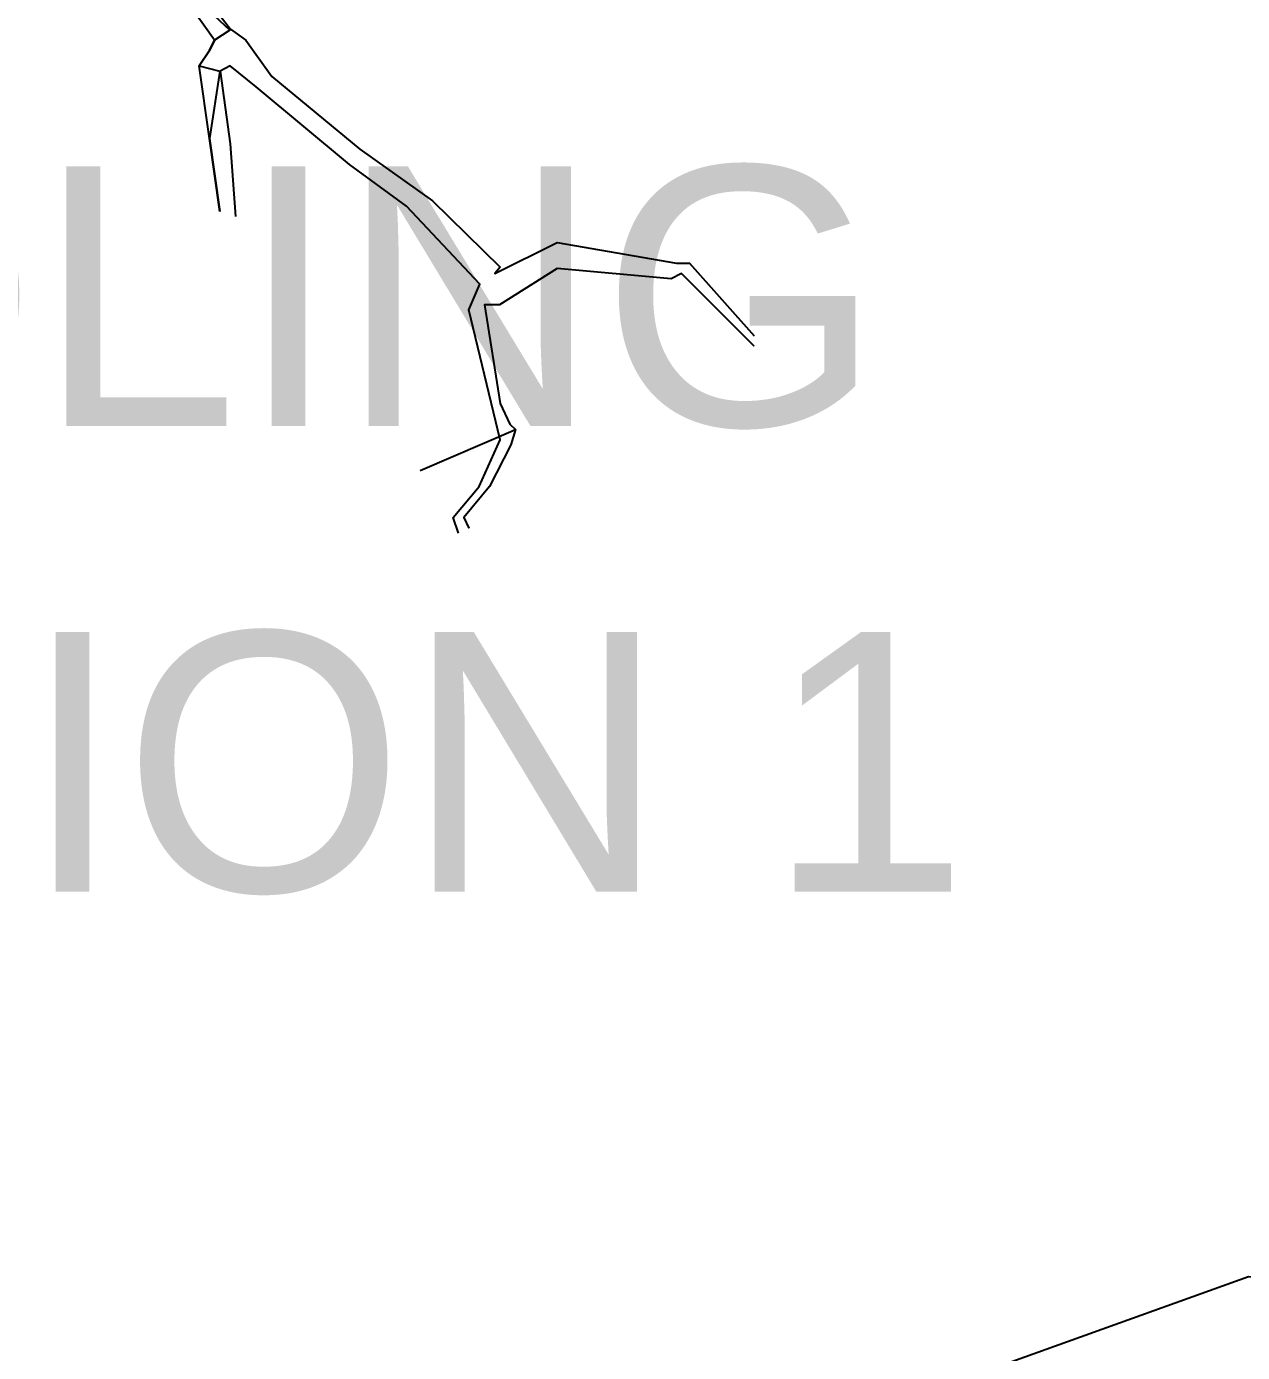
# Model space of a CAD drawing. Header units: metres. Extents: x 201400 to 215600, y 173235 to 1738400.
# Drawn here: x 206290.7 to 206525.1, y 1733112.2 to 1733367.6 of the extents above; entities that cross this region are included whole.
import ezdxf

# ---------------------------------------------------------------- set-up
doc = ezdxf.new("R2010")
doc.units = ezdxf.units.M
doc.layers.add('250Acres', color=7, linetype='Continuous', lineweight=25)
doc.layers.add('STREAM', color=7, linetype='Continuous', lineweight=0, true_color=0x3dcfff)
doc.styles.get("Standard").update_dxf_attribs({"font": 'arial.ttf', "height": 50})

msp = doc.modelspace()

# ---------------------------------------------------------------- linework, layer by layer
at = {"color": 151}
msp.add_line((206366.63, 1733282.08, 300.07), (206385, 1733290, 300.07), dxfattribs=at)
at = {"flags": 128}
msp.add_lwpolyline([(206848.35, 1733269.65), (206840.51, 1733269.65), (206828.35, 1733094.47), (206526.24, 1733126.78), (206292.27, 1733042.77)], dxfattribs=at)
at = {"layer": 'STREAM'}
for points, elevation in [([(206317, 1733384), (206330.08, 1733367.06), (206333, 1733365), (206338, 1733358), (206355, 1733344), (206369, 1733334), (206382.05, 1733321.22), (206381, 1733320), (206393, 1733326), (206416, 1733322), (206418.54, 1733322), (206431, 1733308)], 313.53), ([(206317, 1733379), (206329.9, 1733366.9), (206327, 1733365), (206326, 1733363), (206324, 1733360), (206328, 1733359), (206326, 1733346), (206328, 1733332)], 315.56), ([(206328, 1733332), (206326, 1733346), (206324, 1733360), (206326, 1733363), (206327, 1733365), (206317, 1733379)], 313.05), ([(206374, 1733270), (206373, 1733273), (206378, 1733279), (206382, 1733288), (206376, 1733313), (206378.09, 1733317.96), (206364, 1733333), (206353, 1733341), (206335, 1733356), (206330, 1733360), (206328.1, 1733359), (206330, 1733345), (206331, 1733331)], 315.98), ([(206431, 1733306), (206417, 1733320), (206415, 1733319), (206393, 1733321), (206381.9, 1733314), (206379, 1733314), (206382, 1733295), (206383.9, 1733291), (206385, 1733290), (206384.1, 1733287), (206380, 1733279), (206375, 1733273), (206376, 1733271)], 317.15)]:
    msp.add_lwpolyline(points, dxfattribs=dict(at, elevation=elevation))
at = {"layer": 'STREAM', "linetype": 'Continuous', "lineweight": 25}
for points, elevation in [([(206317, 1733384), (206330.08, 1733367.06), (206333, 1733365), (206338, 1733358), (206355, 1733344), (206369, 1733334), (206382.05, 1733321.22), (206381, 1733320), (206393, 1733326), (206416, 1733322), (206418.54, 1733322), (206431, 1733308)], 313.53), ([(206317, 1733384), (206330.08, 1733367.06), (206333, 1733365), (206338, 1733358), (206355, 1733344), (206369, 1733334), (206382.05, 1733321.22), (206381, 1733320), (206393, 1733326), (206416, 1733322), (206418.54, 1733322), (206431, 1733308)], 313.53), ([(206317, 1733379), (206329.9, 1733366.9), (206327, 1733365), (206326, 1733363), (206324, 1733360), (206328, 1733359), (206326, 1733346), (206328, 1733332)], 315.56), ([(206328, 1733332), (206326, 1733346), (206324, 1733360), (206326, 1733363), (206327, 1733365), (206317, 1733379)], 313.05), ([(206317, 1733379), (206329.9, 1733366.9), (206327, 1733365), (206326, 1733363), (206324, 1733360), (206328, 1733359), (206326, 1733346), (206328, 1733332)], 315.56), ([(206328, 1733332), (206326, 1733346), (206324, 1733360), (206326, 1733363), (206327, 1733365), (206317, 1733379)], 313.05), ([(206374, 1733270), (206373, 1733273), (206378, 1733279), (206382, 1733288), (206376, 1733313), (206378.09, 1733317.96), (206364, 1733333), (206353, 1733341), (206335, 1733356), (206330, 1733360), (206328.1, 1733359), (206330, 1733345), (206331, 1733331)], 315.98), ([(206374, 1733270), (206373, 1733273), (206378, 1733279), (206382, 1733288), (206376, 1733313), (206378.09, 1733317.96), (206364, 1733333), (206353, 1733341), (206335, 1733356), (206330, 1733360), (206328.1, 1733359), (206330, 1733345), (206331, 1733331)], 315.98), ([(206431, 1733306), (206417, 1733320), (206415, 1733319), (206393, 1733321), (206381.9, 1733314), (206379, 1733314), (206382, 1733295), (206383.9, 1733291), (206385, 1733290), (206384.1, 1733287), (206380, 1733279), (206375, 1733273), (206376, 1733271)], 317.15), ([(206431, 1733306), (206417, 1733320), (206415, 1733319), (206393, 1733321), (206381.9, 1733314), (206379, 1733314), (206382, 1733295), (206383.9, 1733291), (206385, 1733290), (206384.1, 1733287), (206380, 1733279), (206375, 1733273), (206376, 1733271)], 317.15)]:
    msp.add_lwpolyline(points, dxfattribs=dict(at, elevation=elevation))

# ---------------------------------------------------------------- texts
at = {"layer": '250Acres', "linetype": 'Continuous', "lineweight": 40, "ltscale": 50}
for s, p in [('POOLING ', (206137.47, 1733290.67)), ('STATION 1', (206111.43, 1733200.97))]:
    msp.add_text(s, height=50, dxfattribs=at).set_placement(p)

doc.saveas('drawing.dxf')
